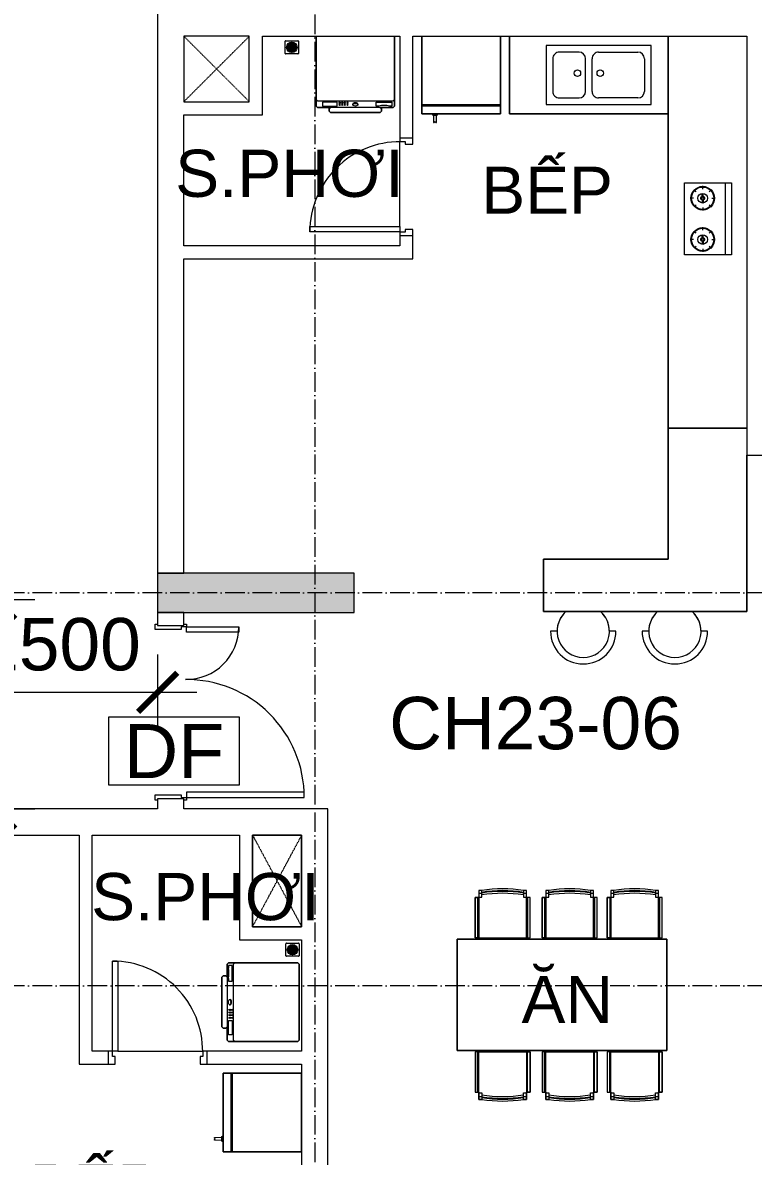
# Model space of a CAD drawing. Header units: millimetres. Extents: x -20144 to 122974, y -38328 to 48263.
# Drawn here: x 107040 to 112621, y 7147 to 15803 of the extents above; entities that cross this region are included whole.
import ezdxf
from ezdxf.enums import TextEntityAlignment as Align

# ---------------------------------------------------------------- set-up
doc = ezdxf.new("R2010")
doc.units = ezdxf.units.MM
doc.linetypes.add('Dash', pattern=[6.35, 3.175, -3.175])
doc.linetypes.add('Grid Line', pattern=[4.2, 3, -0.6, 0, -0.6])
for name, color, linetype, lineweight in [('A-DETL-GENF', 31, 'Continuous', 5), ('A-DETL-GENF-HDLN', 161, 'Dash', 5), ('CHU', 181, 'Continuous', 5), ('CUA', 31, 'Continuous', 9), ('DIM', 1, 'Continuous', 5), ('NET-CAT', 3, 'Continuous', 15), ('NET-THAY', 2, 'Continuous', 9), ('THIET BI', 44, 'Continuous', 5), ('THIET-BI', 44, 'Continuous', 5), ('TRUC', 225, 'Continuous', 5), ('X-COT T20$0$LC.HA', 8, 'Continuous', 9), ('Y-GHI CHU PCCC$0$Z-CT1-GHI CHU TT$0$KI-HIEU', 6, 'Continuous', 13)]:
    doc.layers.add(name, color=color, linetype=linetype, lineweight=lineweight)
doc.styles.add('Arial_4', font='arial_0.ttf', dxfattribs={"height": 360})
doc.styles.add('Arial_5', font='arial_0.ttf', dxfattribs={"height": 400})
doc.styles.add('TA1', font='arial_0.ttf')
doc.styles.add('Y-GHI CHU PCCC$0$Arial', font='arial_0.ttf')
doc.dimstyles.new('D_200_KTx2', dxfattribs={"dimtxt": 400, "dimasz": 300, "dimexe": 300, "dimexo": 300, "dimgap": 160, "dimtad": 1, "dimdec": 0, "dimzin": 9, "dimtxsty": 'TA1', "dimblk": 'ARCHTICK', "dimcen": 1, "dimdle": 300, "dimclrd": 256, "dimclre": 256, "dimclrt": 7, "dimadec": 0, "dimazin": 0, "dimtfac": 1, "dimtdec": 0, "dimtix": 1, "dimtmove": 1, "dimatfit": 3, "dimldrblk": 'ARCHTICK', "dimfxl": 0, "dimtolj": 1, "dimtzin": 0, "dimlwd": -1, "dimlwe": -1, "dimarcsym": 0})

# ---------------------------------------------------------------- blocks, each defined once
blk = doc.blocks.new('CUA VAO CAN HO_0001 - Type 1-1424866-MẶT BẰNG TẦNG 23')
at = {"layer": 'CUA', "lineweight": 5}
for p, q in [((-570, 97.7), (-570, 117.7)), ((-570, 117.7), (-530, 117.7)), ((-530, 117.7), (-530, -81.3)), ((733, 117.7), (773, 117.7)), ((733, -81.3), (733, 117.7)), ((773, 117.7), (773, 97.7)), ((-550, -81.3), (-550, -122.3)), ((-530, -81.3), (-550, -81.3)), ((753, -81.3), (733, -81.3)), ((753, -122.3), (753, -81.3)), ((-570, -122.3), (-570, -102.3)), ((-550, -122.3), (-570, -122.3)), ((773, -122.3), (753, -122.3)), ((773, -102.3), (773, -122.3))]:
    blk.add_line(p, q, dxfattribs=at)
at = {"layer": 'CUA'}
for p, q in [((-509, -122.3), (-549, -122.3)), ((-549, -122.3), (-549, -1022.3)), ((-509, -1022.3), (-509, -122.3)), ((712, -122.3), (752, -122.3)), ((712, -522.3), (712, -122.3)), ((752, -122.3), (752, -522.3)), ((752, -522.3), (712, -522.3)), ((-549, -1022.3), (-509, -1022.3))]:
    blk.add_line(p, q, dxfattribs=at)
at = {"layer": 'CUA', "lineweight": 5}
for centre, radius, start, end in [((-549, -122.3), 900, 270, 0.5), ((752, -122.3), 400, 179.5, 270)]:
    blk.add_arc(centre, radius, start, end, dxfattribs=at)
blk = doc.blocks.new('CUA WC - Type 1-1365096-MẶT BẰNG TẦNG 23')
at = {"layer": 'CUA'}
for p, q in [((-242.5, 740.3), (-202.5, 740.3)), ((-242.5, 52.3), (-242.5, 740.3)), ((-202.5, 740.3), (-202.5, 52.3)), ((-202.5, 52.3), (-242.5, 52.3))]:
    blk.add_line(p, q, dxfattribs=at)
at = {"layer": 'CUA', "lineweight": 5}
for p, q in [((-243.5, 52.3), (-273.5, 52.3)), ((-243.5, 11.3), (-243.5, 52.3)), ((-223.5, 11.3), (-243.5, 11.3)), ((-223.5, -47.7), (-223.5, 11.3)), ((446.5, 11.3), (426.5, 11.3)), ((426.5, 11.3), (426.5, -47.7)), ((476.5, 52.3), (446.5, 52.3)), ((446.5, 52.3), (446.5, 11.3)), ((-273.5, -47.7), (-223.5, -47.7)), ((426.5, -47.7), (476.5, -47.7))]:
    blk.add_line(p, q, dxfattribs=at)
blk.add_arc((-242.5, 52.3), 688, 359.5, 90, dxfattribs=at)
blk = doc.blocks.new('X-MAY GIAT - X-MAY GIAT-V117-MẶT BẰNG TẦNG 23')
at = {"layer": 'THIET BI'}
for p, q in [((-296.8, -6.8), (-300, -10)), ((-300, -10), (-296.8, -6.8)), ((-300, -10), (-300, -540)), ((-300, -540), (-300, -10)), ((300, -10), (296.8, -6.8)), ((296.8, -6.8), (300, -10)), ((300, -540), (300, -10)), ((300, -10), (300, -540)), ((-300, -490), (-290, -500)), ((-290, -500), (290, -500)), ((-250, -510), (-250, -540)), ((-140, -510), (-250, -510)), ((-140, -540), (-140, -510)), ((160, -510), (280, -510)), ((160, -540), (160, -510)), ((280, -510), (280, -540)), ((290, -500), (300, -490)), ((-300, -540), (-290, -550)), ((-290, -550), (-300, -540)), ((-290, -550), (-190, -550)), ((-190, -550), (-290, -550)), ((-250, -540), (-140, -540)), ((-190, -550), (-200, -560)), ((-200, -560), (-190, -550)), ((-200, -560), (-200, -580)), ((-200, -580), (-200, -560)), ((-200, -580), (-190, -590)), ((-190, -590), (-200, -580)), ((190, -550), (-190, -550)), ((-190, -590), (190, -590)), ((190, -590), (-190, -590)), ((-20, -530), (-20, -525)), ((0, -520), (0, -525)), ((20, -530), (20, -525)), ((180, -540), (160, -540)), ((200, -560), (190, -550)), ((190, -550), (290, -550)), ((190, -550), (200, -560)), ((290, -550), (190, -550)), ((190, -590), (200, -580)), ((200, -580), (190, -590)), ((200, -580), (200, -560)), ((200, -560), (200, -580)), ((280, -540), (260, -540)), ((290, -550), (300, -540)), ((300, -540), (290, -550))]:
    blk.add_line(p, q, dxfattribs=at)
blk.add_arc((220, -697.5), 162.5, 75.74997, 104.25003, dxfattribs=at)
for centre, major_axis in [((-120, -512.5), (5, 0)), ((-100, -512.5), (5, 0)), ((-80, -512.5), (5, 0)), ((-60, -512.5), (-5, 0)), ((-120, -522.5), (5, 0)), ((-120, -532.5), (5, 0)), ((-100, -522.5), (5, 0)), ((-100, -532.5), (5, 0)), ((-80, -522.5), (5, 0)), ((-80, -532.5), (5, 0)), ((-60, -522.5), (-5, 0)), ((-60, -532.5), (-5, 0)), ((0, -530), (-20, 0))]:
    blk.add_ellipse(centre, major_axis=major_axis, ratio=0.5, dxfattribs=at)
blk.add_ellipse((0, -525), major_axis=(-20, 0), ratio=0.5, start_param=3.141593, end_param=6.283185, dxfattribs=at)
blk = doc.blocks.new('X-BEP1 - X-BEP-1424868-MẶT BẰNG TẦNG 23')
at = {"layer": 'THIET BI'}
for p, q in [((3000, -600), (3000, 0)), ((3000, 0), (3000, -600)), ((1126.9, -117.4), (1676, -117.4)), ((1126.9, -475.7), (1126.9, -117.4)), ((1676, -162.4), (1126.9, -162.4)), ((1676, -117.4), (1676, -475.7)), ((1243.7, -266.8), (1243.7, -243.3)), ((1559.2, -266.8), (1559.2, -243.3)), ((1173.6, -336.9), (1150.1, -336.9)), ((1194.1, -287.3), (1177.5, -270.7)), ((1229.6, -332.9), (1207.1, -332.9)), ((1229.6, -341), (1207.1, -341)), ((1257.9, -332.9), (1280.4, -332.9)), ((1257.9, -341), (1280.4, -341)), ((1293.4, -287.3), (1309.9, -270.7)), ((1313.9, -336.9), (1337.3, -336.9)), ((1489, -336.9), (1465.6, -336.9)), ((1509.6, -287.3), (1493, -270.7)), ((1545, -332.9), (1522.5, -332.9)), ((1545, -341), (1522.5, -341)), ((1573.3, -332.9), (1595.8, -332.9)), ((1573.3, -341), (1595.8, -341)), ((1608.8, -287.3), (1625.4, -270.7)), ((1629.4, -336.9), (1652.8, -336.9)), ((1194.1, -386.6), (1177.5, -403.1)), ((1243.7, -407.1), (1243.7, -430.5)), ((1293.4, -386.6), (1309.9, -403.1)), ((1509.6, -386.6), (1493, -403.1)), ((1559.2, -407.1), (1559.2, -430.5)), ((1608.8, -386.6), (1625.4, -403.1)), ((1676, -475.7), (1126.9, -475.7)), ((6.8, -600), (3000, -600)), ((3000, -600), (6.8, -600))]:
    blk.add_line(p, q, dxfattribs=at)
for centre, radius in [((1243.7, -336.9), 90), ((1243.7, -336.9), 85.5), ((1559.2, -336.9), 90), ((1559.2, -336.9), 85.5), ((1243.7, -336.9), 36.9), ((1243.7, -336.9), 14.7), ((1243.7, -336.9), 8.24), ((1559.2, -336.9), 36.9), ((1559.2, -336.9), 14.7), ((1559.2, -336.9), 8.24)]:
    blk.add_circle(centre, radius, dxfattribs=at)
blk = doc.blocks.new('X-BEP1 - X-BEP-1424869-MẶT BẰNG TẦNG 23')
at = {"layer": 'THIET BI'}
for p, q in [((1213.2, 0), (0, 0)), ((0, 0), (0, -593.2)), ((0, 0), (1213.2, 0)), ((0, -593.2), (0, 0)), ((1213.2, -593.2), (1213.2, 0)), ((1213.2, 0), (1213.2, -593.2)), ((131.6, -71.5), (131.6, -521.5)), ((931.6, -71.5), (131.6, -71.5)), ((931.6, -521.5), (931.6, -71.5)), ((181.6, -421.5), (181.6, -171.5)), ((231.6, -121.5), (531.6, -121.5)), ((581.6, -171.5), (581.6, -421.5)), ((631.6, -171.5), (631.6, -421.5)), ((831.6, -121.5), (681.6, -121.5)), ((881.6, -421.5), (881.6, -171.5)), ((531.6, -471.5), (231.6, -471.5)), ((681.6, -471.5), (831.6, -471.5)), ((131.6, -521.5), (931.6, -521.5))]:
    blk.add_line(p, q, dxfattribs=at)
for centre in [(519.1, -311.5), (694.1, -311.5)]:
    blk.add_circle(centre, 25, dxfattribs=at)
for centre, start, end in [((231.6, -171.5), 90, 180), ((531.6, -171.5), 360, 90), ((681.6, -171.5), 90, 180), ((831.6, -171.5), 360, 90), ((231.6, -421.5), 180, 270), ((531.6, -421.5), 270, 0), ((681.6, -421.5), 180, 270), ((831.6, -421.5), 270, 0)]:
    blk.add_arc(centre, 50, start, end, dxfattribs=at)
blk = doc.blocks.new('X-TU LANH - X-TU LANH-V118-MẶT BẰNG TẦNG 23')
at = {"layer": 'THIET BI'}
for p, q in [((-300, -6.8), (-300, -600)), ((-300, -600), (-300, -6.8)), ((300, -600), (300, -6.8)), ((300, -6.8), (300, -600)), ((300, -530), (-300, -530)), ((300, -540), (-300, -540)), ((-300, -600), (300, -600)), ((300, -600), (-300, -600)), ((-222.5, -600), (-217.5, -610)), ((-182.5, -610), (-177.5, -600)), ((-217.5, -610), (-182.5, -610)), ((-212.5, -610), (-210.5, -665)), ((-210.5, -665), (-205.2, -665)), ((-194.8, -665), (-189.5, -665)), ((-189.5, -665), (-187.5, -610))]:
    blk.add_line(p, q, dxfattribs=at)
blk.add_arc((-200, -667.2), 5.66, 22.40182, 157.59821, dxfattribs=at)
blk = doc.blocks.new('X-BAR - X-BAR-1424978-MẶT BẰNG TẦNG 23')
at = {"layer": 'THIET BI'}
for p, q in [((0, 0), (-600, 0)), ((-600, 0), (-600, -1000.8)), ((-600, -1000.8), (-600, 0)), ((-600, 0), (0, 0)), ((0, -1400.8), (0, -207.7)), ((0, -207.7), (0, -1400.8)), ((-600, -1000.8), (-1551.9, -1000.8)), ((-1551.9, -1000.8), (-1551.9, -1400.8)), ((-1551.9, -1400.8), (-1551.9, -1000.8)), ((-1551.9, -1000.8), (-600, -1000.8)), ((-1551.9, -1400.8), (0, -1400.8)), ((0, -1400.8), (-1551.9, -1400.8))]:
    blk.add_line(p, q, dxfattribs=at)
blk = doc.blocks.new('X-GHE BAR - X-GHE BAR-1305631-MẶT BẰNG TẦNG 23')
at = {"layer": 'THIET BI'}
for p, q in [((-250, -250), (-200, -250)), ((-250, -250), (-200, -250)), ((200, -250), (250, -250)), ((200, -250), (250, -250)), ((-132.3, -400), (132.3, -400)), ((-132.3, -400), (132.3, -400))]:
    blk.add_line(p, q, dxfattribs=at)
for radius, start, end in [(250, 0, 180), (250, 0, 180), (200, 311.40962, 228.59038), (200, 180, 228.59038), (200, 311.40962, 0)]:
    blk.add_arc((0, -250), radius, start, end, dxfattribs=at)
blk = doc.blocks.new('X-BAN AN 4 GHE - X-BAN AN 4 GHE 2-1366074-MẶT BẰNG TẦNG 23')
at = {"layer": 'THIET BI'}
for p, q in [((187, 372.7), (165.2, 372.7)), ((165.2, 372.7), (165.2, 318.5)), ((165.2, 372.7), (165.2, 10)), ((187, 372.7), (165.2, 372.7)), ((165.2, 350.9), (187, 350.9)), ((187, 337.9), (187, 372.7)), ((527.9, 372.7), (506.1, 372.7)), ((506.1, 372.7), (506.1, 337.9)), ((527.9, 372.7), (506.1, 372.7)), ((506.1, 350.9), (527.9, 350.9)), ((527.9, 318.5), (527.9, 372.7)), ((527.9, 10), (527.9, 372.7)), ((698.6, 372.7), (676.8, 372.7)), ((676.8, 372.7), (676.8, 318.5)), ((676.8, 372.7), (676.8, 10)), ((698.6, 372.7), (676.8, 372.7)), ((676.8, 350.9), (698.6, 350.9)), ((698.6, 337.9), (698.6, 372.7)), ((1039.5, 372.7), (1017.7, 372.7)), ((1017.7, 372.7), (1017.7, 337.9)), ((1039.5, 372.7), (1017.7, 372.7)), ((1017.7, 350.9), (1039.5, 350.9)), ((1039.5, 318.5), (1039.5, 372.7)), ((1039.5, 10), (1039.5, 372.7)), ((1195.4, 372.7), (1173.7, 372.7)), ((1173.7, 372.7), (1173.7, 318.5)), ((1173.7, 372.7), (1173.7, 10)), ((1195.4, 372.7), (1173.7, 372.7)), ((1173.7, 350.9), (1195.4, 350.9)), ((1195.4, 337.9), (1195.4, 372.7)), ((1536.3, 372.7), (1514.6, 372.7)), ((1514.6, 372.7), (1514.6, 337.9)), ((1536.3, 372.7), (1514.6, 372.7)), ((1514.6, 350.9), (1536.3, 350.9)), ((1536.3, 318.5), (1536.3, 372.7)), ((1536.3, 10), (1536.3, 372.7)), ((165.2, 318.5), (136.9, 318.5)), ((136.9, 318.5), (136.9, 10)), ((136.9, 318.5), (155.8, 318.5)), ((136.9, 10), (136.9, 318.5)), ((155.8, 318.5), (155.8, 10)), ((165.2, 321.9), (187, 321.9)), ((187, 321.9), (187, 337.9)), ((506.1, 337.9), (506.1, 321.9)), ((506.1, 321.9), (527.9, 321.9)), ((556.2, 318.5), (527.9, 318.5)), ((537.3, 318.5), (537.3, 10)), ((556.2, 318.5), (537.3, 318.5)), ((556.2, 10), (556.2, 318.5)), ((556.2, 10), (556.2, 318.5)), ((648.5, 318.5), (648.5, 10)), ((676.8, 318.5), (648.5, 318.5)), ((648.5, 318.5), (667.4, 318.5)), ((648.5, 10), (648.5, 318.5)), ((667.4, 318.5), (667.4, 10)), ((676.8, 321.9), (698.6, 321.9)), ((698.6, 321.9), (698.6, 337.9)), ((1017.7, 337.9), (1017.7, 321.9)), ((1017.7, 321.9), (1039.5, 321.9)), ((1067.8, 318.5), (1039.5, 318.5)), ((1048.9, 318.5), (1048.9, 10)), ((1067.8, 318.5), (1048.9, 318.5)), ((1067.8, 10), (1067.8, 318.5)), ((1067.8, 10), (1067.8, 318.5)), ((1145.3, 318.5), (1145.3, 10)), ((1173.7, 318.5), (1145.3, 318.5)), ((1145.3, 318.5), (1164.2, 318.5)), ((1145.3, 10), (1145.3, 318.5)), ((1164.2, 318.5), (1164.2, 10)), ((1173.7, 321.9), (1195.4, 321.9)), ((1195.4, 321.9), (1195.4, 337.9)), ((1514.6, 337.9), (1514.6, 321.9)), ((1514.6, 321.9), (1536.3, 321.9)), ((1564.7, 318.5), (1536.3, 318.5)), ((1545.8, 318.5), (1545.8, 10)), ((1564.7, 318.5), (1545.8, 318.5)), ((1564.7, 10), (1564.7, 318.5)), ((1564.7, 10), (1564.7, 318.5)), ((1600, 0), (0, 0)), ((0, 0), (0, -850)), ((0, -850), (0, 0)), ((0, 0), (1600, 0)), ((136.9, 10), (556.2, 10)), ((155.8, 10), (136.9, 10)), ((165.2, 10), (527.9, 10)), ((537.3, 10), (556.2, 10)), ((648.5, 10), (1067.8, 10)), ((667.4, 10), (648.5, 10)), ((676.8, 10), (1039.5, 10)), ((1048.9, 10), (1067.8, 10)), ((1145.3, 10), (1564.7, 10)), ((1164.2, 10), (1145.3, 10)), ((1173.7, 10), (1536.3, 10)), ((1545.8, 10), (1564.7, 10)), ((1600, -850), (1600, 0)), ((1600, 0), (1600, -850)), ((0, -850), (1600, -850)), ((1600, -850), (0, -850)), ((556.2, -860), (136.9, -860)), ((136.9, -860), (136.9, -1168.5)), ((155.8, -860), (136.9, -860)), ((136.9, -860), (136.9, -1168.5)), ((155.8, -1168.5), (155.8, -860)), ((165.2, -860), (527.9, -860)), ((165.2, -1222.7), (165.2, -860)), ((527.9, -860), (527.9, -1222.7)), ((537.3, -860), (556.2, -860)), ((537.3, -1168.5), (537.3, -860)), ((556.2, -1168.5), (556.2, -860)), ((556.2, -860), (556.2, -1168.5)), ((1067.8, -860), (648.5, -860)), ((648.5, -860), (648.5, -1168.5)), ((667.4, -860), (648.5, -860)), ((648.5, -860), (648.5, -1168.5)), ((667.4, -1168.5), (667.4, -860)), ((676.8, -860), (1039.5, -860)), ((676.8, -1222.7), (676.8, -860)), ((1039.5, -860), (1039.5, -1222.7)), ((1048.9, -860), (1067.8, -860)), ((1048.9, -1168.5), (1048.9, -860)), ((1067.8, -1168.5), (1067.8, -860)), ((1067.8, -860), (1067.8, -1168.5)), ((1564.7, -860), (1145.3, -860)), ((1145.3, -860), (1145.3, -1168.5)), ((1164.2, -860), (1145.3, -860)), ((1145.3, -860), (1145.3, -1168.5)), ((1164.2, -1168.5), (1164.2, -860)), ((1173.7, -860), (1536.3, -860)), ((1173.7, -1222.7), (1173.7, -860)), ((1536.3, -860), (1536.3, -1222.7)), ((1545.8, -860), (1564.7, -860)), ((1545.8, -1168.5), (1545.8, -860)), ((1564.7, -1168.5), (1564.7, -860)), ((1564.7, -860), (1564.7, -1168.5)), ((136.9, -1168.5), (165.2, -1168.5)), ((136.9, -1168.5), (155.8, -1168.5)), ((165.2, -1168.5), (165.2, -1222.7)), ((165.2, -1171.9), (187, -1171.9)), ((165.2, -1200.9), (187, -1200.9)), ((187, -1171.9), (187, -1187.9)), ((187, -1187.9), (187, -1222.7)), ((506.1, -1171.9), (527.9, -1171.9)), ((506.1, -1187.9), (506.1, -1171.9)), ((506.1, -1222.7), (506.1, -1187.9)), ((506.1, -1200.9), (527.9, -1200.9)), ((527.9, -1222.7), (527.9, -1168.5)), ((527.9, -1168.5), (556.2, -1168.5)), ((556.2, -1168.5), (537.3, -1168.5)), ((648.5, -1168.5), (676.8, -1168.5)), ((648.5, -1168.5), (667.4, -1168.5)), ((676.8, -1168.5), (676.8, -1222.7)), ((676.8, -1171.9), (698.6, -1171.9)), ((676.8, -1200.9), (698.6, -1200.9)), ((698.6, -1171.9), (698.6, -1187.9)), ((698.6, -1187.9), (698.6, -1222.7)), ((1017.7, -1171.9), (1039.5, -1171.9)), ((1017.7, -1187.9), (1017.7, -1171.9)), ((1017.7, -1222.7), (1017.7, -1187.9)), ((1017.7, -1200.9), (1039.5, -1200.9)), ((1039.5, -1222.7), (1039.5, -1168.5)), ((1039.5, -1168.5), (1067.8, -1168.5)), ((1067.8, -1168.5), (1048.9, -1168.5)), ((1145.3, -1168.5), (1173.7, -1168.5)), ((1145.3, -1168.5), (1164.2, -1168.5)), ((1173.7, -1168.5), (1173.7, -1222.7)), ((1173.7, -1171.9), (1195.4, -1171.9)), ((1173.7, -1200.9), (1195.4, -1200.9)), ((1195.4, -1171.9), (1195.4, -1187.9)), ((1195.4, -1187.9), (1195.4, -1222.7)), ((1514.6, -1171.9), (1536.3, -1171.9)), ((1514.6, -1187.9), (1514.6, -1171.9)), ((1514.6, -1222.7), (1514.6, -1187.9)), ((1514.6, -1200.9), (1536.3, -1200.9)), ((1536.3, -1222.7), (1536.3, -1168.5)), ((1536.3, -1168.5), (1564.7, -1168.5)), ((1564.7, -1168.5), (1545.8, -1168.5)), ((165.2, -1222.7), (187, -1222.7)), ((187, -1222.7), (165.2, -1222.7)), ((506.1, -1222.7), (527.9, -1222.7)), ((527.9, -1222.7), (506.1, -1222.7)), ((676.8, -1222.7), (698.6, -1222.7)), ((698.6, -1222.7), (676.8, -1222.7)), ((1017.7, -1222.7), (1039.5, -1222.7)), ((1039.5, -1222.7), (1017.7, -1222.7)), ((1173.7, -1222.7), (1195.4, -1222.7)), ((1195.4, -1222.7), (1173.7, -1222.7)), ((1514.6, -1222.7), (1536.3, -1222.7)), ((1536.3, -1222.7), (1514.6, -1222.7))]:
    blk.add_line(p, q, dxfattribs=at)
for centre, radius, start, end in [((346.5, -628.1), 1013.4, 80.94073, 99.05927), ((346.5, -628.1), 1013.4, 80.94073, 99.05927), ((346.5, -628.1), 998.9, 80.80804, 99.19196), ((346.5, -648.2), 1013.4, 80.94073, 99.05927), ((346.5, -648.2), 998.9, 80.80804, 99.19196), ((858.1, -628.1), 1013.4, 80.94073, 99.05927), ((858.1, -628.1), 1013.4, 80.94073, 99.05927), ((858.1, -628.1), 998.9, 80.80804, 99.19196), ((858.1, -648.2), 1013.4, 80.94073, 99.05927), ((858.1, -648.2), 998.9, 80.80804, 99.19196), ((1355, -628.1), 1013.4, 80.94073, 99.05927), ((1355, -628.1), 1013.4, 80.94073, 99.05927), ((1355, -628.1), 998.9, 80.80804, 99.19196), ((1355, -648.2), 1013.4, 80.94073, 99.05927), ((1355, -648.2), 998.9, 80.80804, 99.19196), ((346.5, -201.8), 998.9, 260.80804, 279.19196), ((346.5, -201.8), 1013.4, 260.94073, 279.05927), ((346.5, -221.9), 998.9, 260.80804, 279.19196), ((858.1, -201.8), 998.9, 260.80804, 279.19196), ((858.1, -201.8), 1013.4, 260.94073, 279.05927), ((858.1, -221.9), 998.9, 260.80804, 279.19196), ((1355, -201.8), 998.9, 260.80804, 279.19196), ((1355, -201.8), 1013.4, 260.94073, 279.05927), ((1355, -221.9), 998.9, 260.80804, 279.19196), ((346.5, -221.9), 1013.4, 260.94073, 279.05927), ((346.5, -221.9), 1013.4, 260.94073, 279.05927), ((858.1, -221.9), 1013.4, 260.94073, 279.05927), ((858.1, -221.9), 1013.4, 260.94073, 279.05927), ((1355, -221.9), 1013.4, 260.94073, 279.05927), ((1355, -221.9), 1013.4, 260.94073, 279.05927)]:
    blk.add_arc(centre, radius, start, end, dxfattribs=at)
blk = doc.blocks.new('X-PHEU - X-PHEU-1231512-MẶT BẰNG TẦNG 23')
at = {"layer": 'THIET-BI'}
for p, q in [((25, 29), (25, 121)), ((29, 125), (121, 125)), ((42.5, 90.5), (42.5, 59.5)), ((47.5, 51.8), (47.5, 98.2)), ((52.5, 103.1), (52.5, 46.9)), ((57.5, 43.5), (57.5, 106.5)), ((62.5, 108.8), (62.5, 41.2)), ((67.5, 39.8), (67.5, 110.2)), ((72.5, 110.9), (72.5, 78.1)), ((77.5, 78.1), (77.5, 110.9)), ((82.5, 110.2), (82.5, 39.8)), ((87.5, 41.2), (87.5, 108.8)), ((92.5, 106.5), (92.5, 43.5)), ((97.5, 46.9), (97.5, 103.1)), ((102.5, 98.2), (102.5, 51.8)), ((107.5, 59.5), (107.5, 90.5)), ((125, 121), (125, 29)), ((121, 25), (29, 25)), ((72.5, 71.9), (72.5, 39.1)), ((77.5, 39.1), (77.5, 71.9))]:
    blk.add_line(p, q, dxfattribs=at)
blk.add_circle((75, 75), 40, dxfattribs=at)
for centre, radius, start, end in [((29, 121), 4, 90, 180), ((75, 75), 36, 139.80824, 154.52563), ((75, 75), 36, 119.0853, 128.68219), ((75, 75), 36, 102.0247, 110.31751), ((75, 75), 36, 90, 93.98208), ((75, 75), 36, 86.01792, 90), ((75, 75), 36, 69.68249, 77.9753), ((75, 75), 36, 51.31781, 60.9147), ((75, 75), 36, 25.47437, 40.19176), ((121, 121), 4, 0, 90), ((29, 29), 4, 180, 270), ((75, 75), 36, 205.47437, 220.19176), ((75, 75), 36, 231.31781, 240.9147), ((75, 75), 36, 249.68249, 257.9753), ((75, 75), 4, 128.68219, 231.31781), ((75, 75), 36, 266.01792, 270), ((75, 75), 36, 270, 273.98208), ((75, 75), 4, 308.68219, 51.31781), ((75, 75), 36, 282.0247, 290.31751), ((75, 75), 36, 299.0853, 308.68219), ((75, 75), 36, 319.80824, 334.52563), ((121, 29), 4, 270, 360)]:
    blk.add_arc(centre, radius, start, end, dxfattribs=at)
blk = doc.blocks.new('X-TU LANH - X-TU LANH-1365949-MẶT BẰNG TẦNG 23')
at = {"layer": 'THIET BI'}
for p, q in [((-222.5, 600), (-217.5, 610)), ((-217.5, 610), (-182.5, 610)), ((-212.5, 610), (-210.5, 665)), ((-210.5, 665), (-205.2, 665)), ((-194.8, 665), (-189.5, 665)), ((-189.5, 665), (-187.5, 610)), ((-182.5, 610), (-177.5, 600)), ((-300, 600), (300, 600)), ((-300, 0), (-300, 600)), ((-300, 600), (-300, 0)), ((300, 600), (-300, 600)), ((300, 540), (-300, 540)), ((300, 530), (-300, 530)), ((300, 600), (300, 0)), ((300, 0), (300, 600)), ((300, 0), (-300, 0)), ((-300, 0), (300, 0))]:
    blk.add_line(p, q, dxfattribs=at)
blk.add_arc((-200, 667.2), 5.66, 202.40179, 337.59818, dxfattribs=at)
blk = doc.blocks.new('X-MAY GIAT - X-MAY GIAT-1365958-MẶT BẰNG TẦNG 23')
at = {"layer": 'THIET BI'}
for p, q in [((-300, 540), (-290, 550)), ((-290, 550), (-300, 540)), ((-300, 10), (-300, 540)), ((-300, 540), (-300, 10)), ((-290, 550), (-190, 550)), ((-190, 550), (-290, 550)), ((-250, 510), (-250, 540)), ((-250, 540), (-140, 540)), ((-200, 580), (-190, 590)), ((-190, 590), (-200, 580)), ((-200, 560), (-200, 580)), ((-200, 580), (-200, 560)), ((-190, 550), (-200, 560)), ((-200, 560), (-190, 550)), ((-190, 590), (190, 590)), ((190, 590), (-190, 590)), ((190, 550), (-190, 550)), ((-140, 540), (-140, 510)), ((-20, 530), (-20, 525)), ((0, 520), (0, 525)), ((20, 530), (20, 525)), ((160, 540), (160, 510)), ((180, 540), (160, 540)), ((190, 590), (200, 580)), ((200, 580), (190, 590)), ((200, 560), (190, 550)), ((190, 550), (200, 560)), ((190, 550), (290, 550)), ((290, 550), (190, 550)), ((200, 580), (200, 560)), ((200, 560), (200, 580)), ((280, 540), (260, 540)), ((280, 510), (280, 540)), ((290, 550), (300, 540)), ((300, 540), (290, 550)), ((300, 540), (300, 10)), ((300, 10), (300, 540)), ((-300, 490), (-290, 500)), ((-290, 500), (290, 500)), ((-140, 510), (-250, 510)), ((160, 510), (280, 510)), ((290, 500), (300, 490)), ((-290, 0), (-300, 10)), ((-300, 10), (-290, 0)), ((290, 0), (-290, 0)), ((-290, 0), (290, 0)), ((300, 10), (290, 0)), ((290, 0), (300, 10))]:
    blk.add_line(p, q, dxfattribs=at)
blk.add_arc((220, 697.5), 162.5, 255.74997, 284.25003, dxfattribs=at)
for centre, major_axis in [((-120, 532.5), (5, 0)), ((-120, 522.5), (5, 0)), ((-100, 532.5), (5, 0)), ((-100, 522.5), (5, 0)), ((-80, 532.5), (5, 0)), ((-80, 522.5), (5, 0)), ((-60, 532.5), (5, 0)), ((-60, 522.5), (5, 0)), ((0, 530), (20, 0)), ((-120, 512.5), (5, 0)), ((-100, 512.5), (5, 0)), ((-80, 512.5), (5, 0)), ((-60, 512.5), (5, 0))]:
    blk.add_ellipse(centre, major_axis=major_axis, ratio=0.5, dxfattribs=at)
blk.add_ellipse((0, 525), major_axis=(20, 0), ratio=0.5, start_param=3.141593, end_param=6.283185, dxfattribs=at)
blk = doc.blocks.new('Family1 - Family1 2-1425489-MẶT BẰNG TẦNG 23')
at = {"layer": 'A-DETL-GENF'}
for p, q in [((500, 500), (0, 500)), ((0, 500), (0, 0)), ((500, 0), (500, 500)), ((0, 0), (500, 0))]:
    blk.add_line(p, q, dxfattribs=at)
at = {"layer": 'A-DETL-GENF-HDLN'}
for p, q in [((0, 500), (500, 0.8)), ((0, 0), (500, 499.2))]:
    blk.add_line(p, q, dxfattribs=at)
blk = doc.blocks.new('Family1 - Family1 2-1425492-MẶT BẰNG TẦNG 23')
at = {"layer": 'A-DETL-GENF'}
for p, q in [((375, 700), (0, 700)), ((0, 700), (0, 0)), ((375, 0), (375, 700)), ((0, 0), (375, 0))]:
    blk.add_line(p, q, dxfattribs=at)
at = {"layer": 'A-DETL-GENF-HDLN'}
for p, q in [((0, 700), (375, 0.8)), ((0, 0), (375, 699.2))]:
    blk.add_line(p, q, dxfattribs=at)
blk = doc.blocks.new('_ArchTick')
at = {"color": 0, "const_width": 0.15}
blk.add_lwpolyline([(-0.5, -0.5), (0.5, 0.5)], dxfattribs=at)
blk = doc.blocks.new('*D731')
at = {"layer": 'Defpoints', "color": 0, "transparency": 16777216}
for p in [(106571.5, 11399.9), (108071.5, 11278.5), (108071.5, 10690.6)]:
    blk.add_point(p, dxfattribs=at)
at = {"layer": 'DIM', "transparency": 16777216}
for p, q in [((106571.5, 11099.9), (106571.5, 10390.6)), ((108071.5, 10978.5), (108071.5, 10390.6)), ((106271.5, 10690.6), (108371.5, 10690.6))]:
    blk.add_line(p, q, dxfattribs=at)
at = {"layer": 'DIM', "transparency": 16777216, "xscale": 300, "yscale": 300, "zscale": 300, "rotation": 180}
blk.add_blockref('_ArchTick', (106571.5, 10690.6), dxfattribs=at)
at = {"layer": 'DIM', "transparency": 16777216, "xscale": 300, "yscale": 300, "zscale": 300}
blk.add_blockref('_ArchTick', (108071.5, 10690.6), dxfattribs=at)
at = {"layer": 'DIM', "color": 7, "transparency": 16777216, "insert": (107321.5, 11054.9), "char_height": 400, "attachment_point": 5, "style": 'TA1'}
blk.add_mtext('\\A1;1500', dxfattribs=at)
blk = doc.blocks.new('*D732')
at = {"layer": 'Defpoints', "color": 0, "transparency": 16777216}
for p in [(106194.3, 11399.9), (106833.7, 11399.9), (106194.3, 9800)]:
    blk.add_point(p, dxfattribs=at)
at = {"layer": 'DIM', "transparency": 16777216}
for p, q in [((106833.7, 9500), (106833.7, 11699.9)), ((106494.3, 11399.9), (107133.7, 11399.9)), ((106494.3, 9800), (107133.7, 9800))]:
    blk.add_line(p, q, dxfattribs=at)
at = {"layer": 'DIM', "transparency": 16777216, "xscale": 300, "yscale": 300, "zscale": 300}
for p, rotation in [((106833.7, 11399.9), 90), ((106833.7, 9800), 270)]:
    blk.add_blockref('_ArchTick', p, dxfattribs=dict(at, rotation=rotation))
at = {"layer": 'DIM', "color": 7, "transparency": 16777216, "insert": (106192.5, 10420.5), "char_height": 400, "attachment_point": 5, "rotation": 90, "style": 'TA1'}
blk.add_mtext('\\A1;1600', dxfattribs=at)
blk = doc.blocks.new('*D733')
at = {"layer": 'Defpoints', "color": 0, "transparency": 16777216}
for p in [(105823.9, 31299.9), (106833.7, 31299.9), (106194.3, 11399.9)]:
    blk.add_point(p, dxfattribs=at)
at = {"layer": 'DIM', "transparency": 16777216}
for p, q in [((106833.7, 11099.9), (106833.7, 31599.9)), ((106123.9, 31299.9), (107133.7, 31299.9)), ((106494.3, 11399.9), (107133.7, 11399.9))]:
    blk.add_line(p, q, dxfattribs=at)
at = {"layer": 'DIM', "transparency": 16777216, "xscale": 300, "yscale": 300, "zscale": 300}
for p, rotation in [((106833.7, 31299.9), 90), ((106833.7, 11399.9), 270)]:
    blk.add_blockref('_ArchTick', p, dxfattribs=dict(at, rotation=rotation))
at = {"layer": 'DIM', "color": 7, "transparency": 16777216, "insert": (106469.4, 21349.9), "char_height": 400, "attachment_point": 5, "rotation": 90, "style": 'TA1'}
blk.add_mtext('\\A1;19900', dxfattribs=at)
blk = doc.blocks.new('X-COT T20')
at = {"layer": 'X-COT T20$0$LC.HA'}
h = blk.add_hatch(color=256, dxfattribs=at)
h.dxf.hatch_style = 1
h.paths.add_polyline_path([(39700, -30800), (39700, -31100), (41200, -31100), (41200, -30800)])
at = {"ltscale": 1000}
blk.add_lwpolyline([(39700, -30800), (39700, -31100), (41200, -31100), (41200, -30800)], close=True, dxfattribs=at)
blk = doc.blocks.new('A$C69B33B05')
at = {"ltscale": 2000}
blk.add_blockref('X-COT T20', (0, 0), dxfattribs=at)
blk = doc.blocks.new('Y-GHI CHU PCCC$0$A$C67775D76')
at = {"color": 8, "ltscale": 30}
blk.add_lwpolyline([(-266.7, -137.5), (266.7, -137.5), (266.7, 137.5), (-266.7, 137.5)], close=True, dxfattribs=at)
at = {"color": 8, "style": 'Y-GHI CHU PCCC$0$Arial'}
blk.add_text('DF', height=220, dxfattribs=at).set_placement((0, 0), align=Align.MIDDLE_CENTER)

msp = doc.modelspace()

# ---------------------------------------------------------------- linework, layer by layer
at = {"layer": 'NET-CAT'}
for p, q in [((108071.5, 18949.9), (108071.5, 11599.9)), ((108871.5, 15099.9), (108871.5, 15699.9)), ((108871.5, 15699.9), (109921.5, 15699.9)), ((109921.5, 15699.9), (109921.5, 14924.9)), ((110021.5, 14924.9), (110021.5, 15699.9)), ((110021.5, 15699.9), (112571.5, 15699.9)), ((112571.5, 15699.9), (112571.5, 12499.9)), ((108271.5, 15099.9), (108871.5, 15099.9)), ((108271.5, 14099.9), (108271.5, 15099.9)), ((109921.5, 14924.9), (110021.5, 14924.9)), ((109921.5, 14174.9), (109921.5, 14099.9)), ((110021.5, 14174.9), (109921.5, 14174.9)), ((110021.5, 13999.9), (110021.5, 14174.9)), ((109921.5, 14099.9), (108271.5, 14099.9)), ((108271.5, 13999.9), (110021.5, 13999.9)), ((108271.5, 11599.9), (108271.5, 13999.9)), ((112571.5, 12499.9), (112771.5, 12499.9)), ((108071.5, 11599.9), (108271.5, 11599.9)), ((108271.5, 11299.9), (108071.5, 11299.9)), ((108071.5, 11299.9), (108071.5, 11199.9)), ((108271.5, 11199.9), (108271.5, 11299.9)), ((108071.5, 11199.9), (108271.5, 11199.9)), ((108271.5, 9876.9), (108071.5, 9876.9)), ((108071.5, 9876.9), (108071.5, 9800)), ((108271.5, 9800), (108271.5, 9876.9)), ((108071.5, 9800), (104534.4, 9800)), ((109371.5, 9800), (108271.5, 9800)), ((109371.5, 6949.9), (109371.5, 9800)), ((104534.4, 9600), (107471.5, 9600)), ((107471.5, 9600), (107471.5, 7850)), ((107571.5, 9600), (108696.5, 9600)), ((107571.5, 7950), (107571.5, 9600)), ((108696.5, 9600), (108696.5, 8800)), ((108696.5, 8800), (109171.5, 8800)), ((109171.5, 8800), (109171.5, 7950)), ((107696.5, 7950), (107571.5, 7950)), ((107696.5, 7850), (107696.5, 7950)), ((109171.5, 7950), (108446.5, 7950)), ((108446.5, 7950), (108446.5, 7850)), ((107471.5, 7850), (107696.5, 7850)), ((108446.5, 7850), (109171.5, 7850)), ((109171.5, 7850), (109171.5, 5300))]:
    msp.add_line(p, q, dxfattribs=at)
msp.add_lwpolyline([(108796.5, 9600), (109171.5, 9600), (109171.5, 8900), (108796.5, 8900)], close=True, dxfattribs=at)
at = {"layer": 'NET-THAY'}
for p, q in [((109921.5, 14245.9), (109921.5, 14894.9)), ((107767.5, 7950), (108416.5, 7950))]:
    msp.add_line(p, q, dxfattribs=at)
at = {"layer": 'TRUC', "linetype": 'Grid Line', "ltscale": 50}
for p, q in [((109271.5, 43599.9), (109271.5, -4500.1)), ((119871.5, 11449.9), (64778.6, 11449.9)), ((119871.5, 8449.9), (62463.9, 8449.9))]:
    msp.add_line(p, q, dxfattribs=at)

# ---------------------------------------------------------------- block references
at = {"layer": 'A-DETL-GENF'}
for name, p in [('Family1 - Family1 2-1425489-MẶT BẰNG TẦNG 23', (108271.5, 15199.9)), ('Family1 - Family1 2-1425492-MẶT BẰNG TẦNG 23', (108796.5, 8900))]:
    msp.add_blockref(name, p, dxfattribs=at)
at = {"layer": 'CUA'}
for name, p, rotation in [('CUA WC - Type 1-1365096-MẶT BẰNG TẦNG 23', (109973.7, 14448.5), 89.99999999999986), ('CUA VAO CAN HO_0001 - Type 1-1424866-MẶT BẰNG TẦNG 23', (108169.2, 10437), 89.99999999999984)]:
    msp.add_blockref(name, p, dxfattribs=dict(at, rotation=rotation))
msp.add_blockref('CUA WC - Type 1-1365096-MẶT BẰNG TẦNG 23', (107970, 7897.7), dxfattribs=at)
at = {"layer": 'NET-CAT'}
msp.add_blockref('A$C69B33B05', (68371.5, 42399.9), dxfattribs=at)
at = {"layer": 'THIET BI'}
for name, p, rotation in [('X-MAY GIAT - X-MAY GIAT-V117-MẶT BẰNG TẦNG 23', (109581.5, 15706.8), 359.9999830745969), ('X-BEP1 - X-BEP-1424869-MẶT BẰNG TẦNG 23', (111971.5, 15106.8), 180), ('X-BEP1 - X-BEP-1424868-MẶT BẰNG TẦNG 23', (112571.5, 15706.8), 269.9999999999996), ('X-GHE BAR - X-GHE BAR-1305631-MẶT BẰNG TẦNG 23', (111322.3, 10906.8), 180), ('X-GHE BAR - X-GHE BAR-1305631-MẶT BẰNG TẦNG 23', (112022.3, 10906.8), 180), ('X-MAY GIAT - X-MAY GIAT-1365958-MẶT BẰNG TẦNG 23', (109151.5, 8325), 90.00000000000065), ('X-TU LANH - X-TU LANH-1365949-MẶT BẰNG TẦNG 23', (109171.4, 7481.5), 90.00000000000065)]:
    msp.add_blockref(name, p, dxfattribs=dict(at, rotation=rotation))
for name, p in [('X-TU LANH - X-TU LANH-V118-MẶT BẰNG TẦNG 23', (110389.9, 15706.8)), ('X-BAR - X-BAR-1424978-MẶT BẰNG TẦNG 23', (112571.5, 12707.6)), ('X-BAN AN 4 GHE - X-BAN AN 4 GHE 2-1366074-MẶT BẰNG TẦNG 23', (110360, 8805))]:
    msp.add_blockref(name, p, dxfattribs=at)
at = {"layer": 'THIET-BI'}
for p in [(109021.5, 15539.9), (109026.5, 8649.9)]:
    msp.add_blockref('X-PHEU - X-PHEU-1231512-MẶT BẰNG TẦNG 23', p, dxfattribs=at)
at = {"layer": 'Y-GHI CHU PCCC$0$Z-CT1-GHI CHU TT$0$KI-HIEU', "color": 8, "xscale": 1.875, "yscale": 1.875, "zscale": 1.875}
msp.add_blockref('Y-GHI CHU PCCC$0$A$C67775D76', (108196.4, 10241.6), dxfattribs=at)

# ---------------------------------------------------------------- texts
at = {"layer": 'CHU', "color": 7, "attachment_point": 3, "line_spacing_factor": 0.936439}
for s, insert, char_height, width, style in [('\\pt2540.0016,5079.9996,7620.0012,10159.9992,12700.0008,15239.9988,17780.0004,20319.9984,22860,25400.0016,27939.9996,30480.0012,33019.9992,35560.0008,38099.9988,40640.0004,43179.9984,45720,48260.0016,50799.9996,53340.0012,55879.9992,58420.0008,60959.9988,63500.0004,66039.9984,68580,71120.0016,73659.9996,76200.0012,78739.9992,81280.0008;S.PHƠI', (109950.3, 14833.3), 360, 1710.94, 'Arial_4'), ('\\pt2540.0016,5079.9996,7620.0012,10159.9992,12700.0008,15239.9988,17780.0004,20319.9984,22860,25400.0016,27939.9996,30480.0012,33019.9992,35560.0008,38099.9988,40640.0004,43179.9984,45720,48260.0016,50799.9996,53340.0012,55879.9992,58420.0008,60959.9988,63500.0004,66039.9984,68580,71120.0016,73659.9996,76200.0012,78739.9992,81280.0008;BẾP', (111549.5, 14703.8), 360, 1001.92, 'Arial_4'), ('\\pt2540,5080,7620,10160,12700,15240,17780,20320,22860,25400,27940,30480,33020,35560,38100,40640,43180,45720,48260,50800,53340,55880,58420,60960,63500,66040,68580,71120,73660,76200,78740,81280;CH23-06', (112075.8, 10655.4), 400, 2298.76, 'Arial_5'), ('\\pt2540.0016,5079.9996,7620.0012,10159.9992,12700.0008,15239.9988,17780.0004,20319.9984,22860,25400.0016,27939.9996,30480.0012,33019.9992,35560.0008,38099.9988,40640.0004,43179.9984,45720,48260.0016,50799.9996,53340.0012,55879.9992,58420.0008,60959.9988,63500.0004,66039.9984,68580,71120.0016,73659.9996,76200.0012,78739.9992,81280.0008;S.PHƠI', (109308.4, 9310.4), 360, 1710.94, 'Arial_4'), ('\\pt2540.0016,5079.9996,7620.0012,10159.9992,12700.0008,15239.9988,17780.0004,20319.9984,22860,25400.0016,27939.9996,30480.0012,33019.9992,35560.0008,38099.9988,40640.0004,43179.9984,45720,48260.0016,50799.9996,53340.0012,55879.9992,58420.0008,60959.9988,63500.0004,66039.9984,68580,71120.0016,73659.9996,76200.0012,78739.9992,81280.0008;ĂN', (111549.5, 8524.8), 360, 694.88, 'Arial_4'), ('\\pt2540.0016,5079.9996,7620.0012,10159.9992,12700.0008,15239.9988,17780.0004,20319.9984,22860,25400.0016,27939.9996,30480.0012,33019.9992,35560.0008,38099.9988,40640.0004,43179.9984,45720,48260.0016,50799.9996,53340.0012,55879.9992,58420.0008,60959.9988,63500.0004,66039.9984,68580,71120.0016,73659.9996,76200.0012,78739.9992,81280.0008;BẾP', (108098.7, 7084.9), 360, 1001.92, 'Arial_4')]:
    msp.add_mtext(s, dxfattribs=dict(at, insert=insert, char_height=char_height, width=width, style=style))

# ---------------------------------------------------------------- dimensions: what is measured, and where the dimension line sits
at = {"layer": 'DIM'}
dim = msp.add_linear_dim(base=(106833.7, 31299.9), p1=(106194.3, 11399.9), p2=(105823.9, 31299.9), angle=90, dimstyle='D_200_KTx2', dxfattribs=at)
dim.commit()
dim.dimension.update_dxf_attribs({"geometry": '*D733', "text_midpoint": (106469.4, 21349.9)})
dim = msp.add_linear_dim(base=(106833.7, 11399.9), p1=(106194.3, 9800), p2=(106194.3, 11399.9), angle=90, dimstyle='D_200_KTx2', dxfattribs=at)
dim.commit()
dim.dimension.update_dxf_attribs({"geometry": '*D732', "text_midpoint": (106556.7, 10420.5), "dimtype": 160})
dim = msp.add_linear_dim(base=(108071.5, 10690.6), p1=(106571.5, 11399.9), p2=(108071.5, 11278.5), dimstyle='D_200_KTx2', dxfattribs=at)
dim.commit()
dim.dimension.update_dxf_attribs({"geometry": '*D731', "text_midpoint": (107321.5, 10690.6), "dimtype": 160})

doc.saveas('drawing.dxf')
